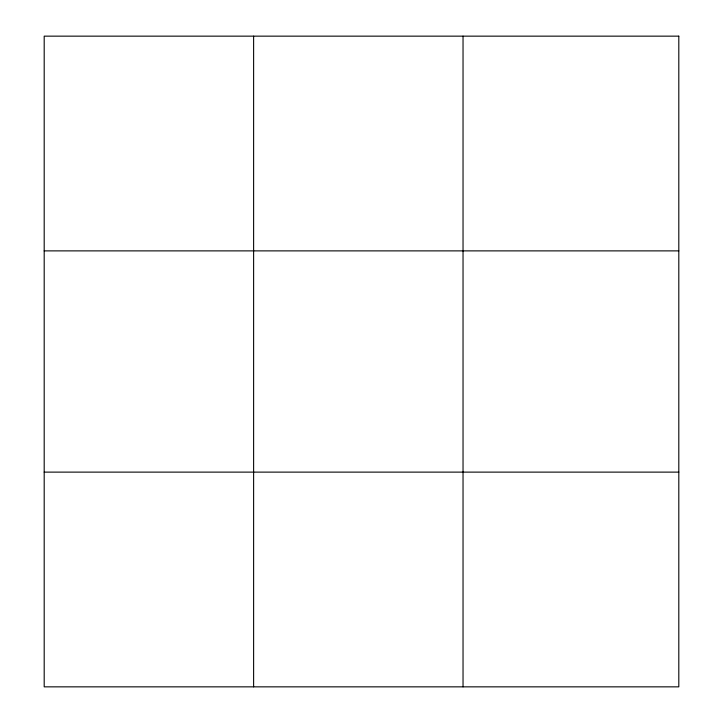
<?xml version="1.0" encoding="UTF-8"?>
<svg xmlns="http://www.w3.org/2000/svg" width="723" height="723" viewBox="0 0 723 723"><rect width="100%" height="100%" fill="white"/><g stroke="black" fill="none" stroke-linecap="round" stroke-linejoin="round"><path stroke-width="1.08" d="M253.619 36.15L253.619 686.85M463.036 36.15L463.036 686.85M44.193 250.881L678.807 250.881M44.193 472.119L678.807 472.119M678.807 36.15L678.807 686.85L44.193 686.85L44.193 36.15L678.807 36.15"/></g></svg>
